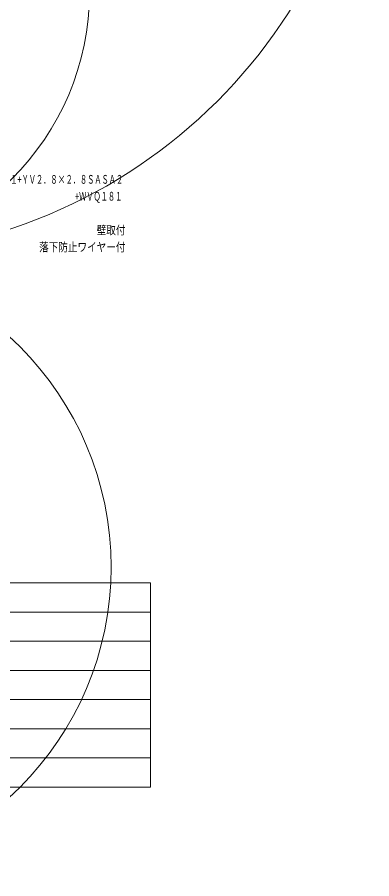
# Model space of a CAD drawing. Units: millimetres, scale not verified. Extents: x -81 to 100, y -72 to 215.
# Drawn here: x 39.5 to 100.2, y -72.2 to 75.5 of the extents above; entities that cross this region are included whole.
import ezdxf
from ezdxf.enums import TextEntityAlignment as Align

# ---------------------------------------------------------------- set-up
doc = ezdxf.new("R2010")
doc.units = ezdxf.units.MM
doc.header["$LTSCALE"] = 0.125
doc.layers.add('0-3_WAKU', color=1, linetype='Continuous', lineweight=18)
doc.layers.add('0-6_GAIKEI', color=1, linetype='Continuous', lineweight=18)
doc.layers.add('0-4_TOUROKU', color=7, linetype='Continuous')
doc.styles.add('ＭＳ ゴシック', font='')
doc.styles.get('ＭＳ ゴシック').set_extended_font_data('MS Gothic')

msp = doc.modelspace()

# ---------------------------------------------------------------- linework, layer by layer
at = {"layer": '0-3_WAKU', "color": 4}
for p in [(-62.6467, -21.5), (62.3533, -56.5)]:
    msp.add_line(p, (62.3533, -21.5), dxfattribs=at)
at = {"layer": '0-3_WAKU'}
for p, q in [((-62.6467, -26.5), (62.3533, -26.5)), ((-62.6467, -31.5), (62.3533, -31.5)), ((-62.6467, -36.5), (62.3533, -36.5)), ((62.3533, -41.5), (-62.6467, -41.5)), ((62.3533, -46.5), (-62.6467, -46.5)), ((62.3533, -51.5), (-62.6467, -51.5))]:
    msp.add_line(p, q, dxfattribs=at)
at = {"layer": '0-3_WAKU', "color": 4}
msp.add_lwpolyline([(-62.6467, -21.5), (-62.6467, -56.5), (62.3533, -56.5)], dxfattribs=at)
at = {"layer": '0-6_GAIKEI'}
for centre, radius in [((9.7964, 125.0105), 90.4416), ((6.6698, 79.8054), 45.2368), ((2.1754, -18.7669), 53.4379)]:
    msp.add_circle(centre, radius, dxfattribs=at)

# ---------------------------------------------------------------- texts
at = {"layer": '0-4_TOUROKU', "style": 'ＭＳ ゴシック'}
for s, width, p in [('ＷＶＳＰＮＤ３１１+ＹＶ２．８×２．８ＳＡＳＡ２', 0.6, (28.5133, 46.5)), ('\u3000\u3000\u3000\u3000\u3000\u3000\u3000\u3000\u3000\u3000\u3000\u3000\u3000\u3000\u3000\u3000\u3000+ＷＶＱ１８１', 0.6, (28.5133, 43.6)), ('\u3000\u3000\u3000\u3000\u3000\u3000\u3000\u3000\u3000\u3000\u3000\u3000\u3000\u3000\u3000壁取付', 0.8, (28.5133, 37.8)), ('\u3000\u3000\u3000\u3000\u3000\u3000\u3000\u3000\u3000落下防止ワイヤー付', 0.8, (28.5133, 34.9))]:
    msp.add_text(s, height=1.466, dxfattribs=dict(at, width=width)).set_placement(p, align=Align.BOTTOM_LEFT)

doc.saveas('drawing.dxf')
